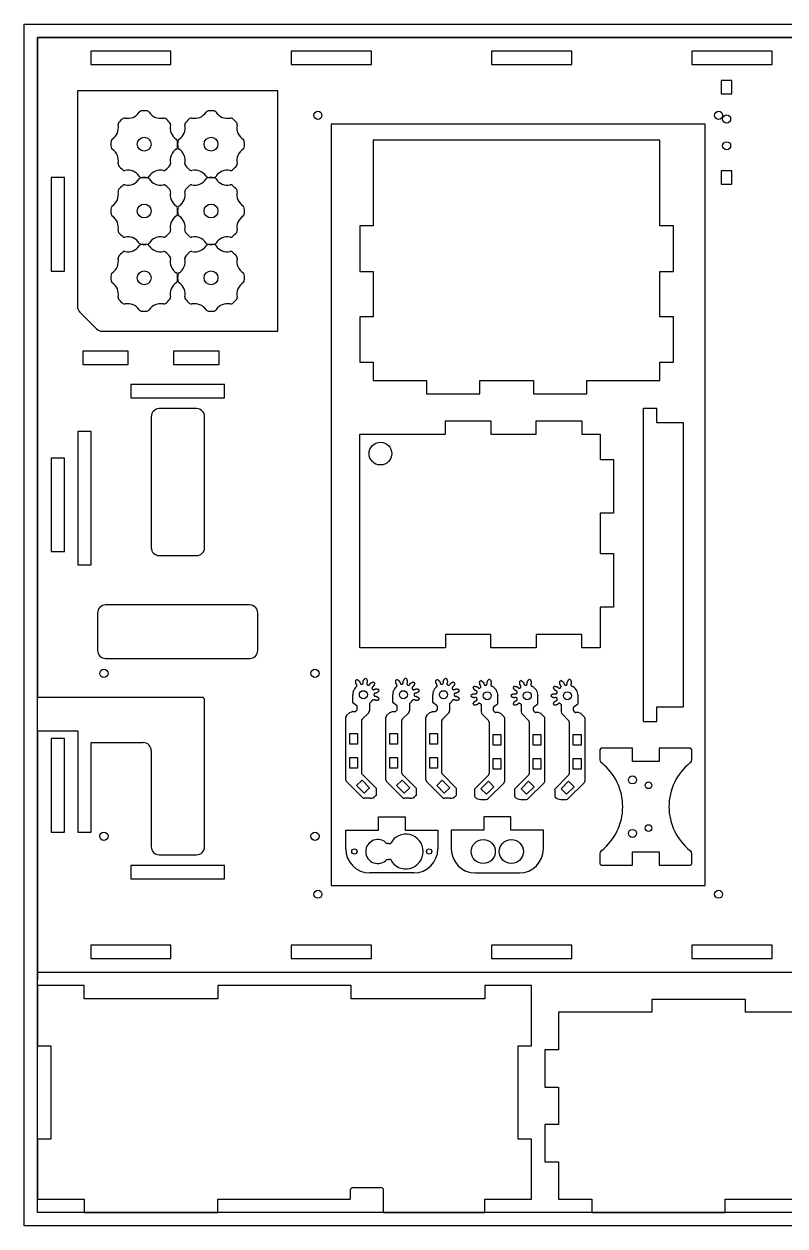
# Model space of a CAD drawing. Header units: millimetres. Extents: x 25309 to 26209, y 213925 to 214828.
# Drawn here: x 25308.6 to 25593.4, y 214377.8 to 214827.8 of the extents above; entities that cross this region are included whole.
import ezdxf

# ---------------------------------------------------------------- set-up
doc = ezdxf.new("R2010")
doc.units = ezdxf.units.MM

# ---------------------------------------------------------------- blocks, each defined once
blk = doc.blocks.new('*U4')
at = {"color": 242, "linetype": 'Continuous', "lineweight": 25}
blk.add_circle((0, 0), 2.6, dxfattribs=at)
for centre, radius, start, end in [((0, 0), 12.5, 129.8345, 140.1655), ((-7.37, 8.83), 1, 77.675, 129.8345), ((-6.09, 14.69), 5, 257.675, 327.325), ((-1.04, 11.45), 1, 95.1655, 147.325), ((0, 0), 12.5, 84.8345, 95.1655), ((1.04, 11.45), 1, 32.675, 84.8345), ((6.09, 14.69), 5, 212.675, 282.325), ((7.37, 8.83), 1, 50.1655, 102.325), ((0, 0), 12.5, 39.8345, 50.1655), ((-14.69, 6.09), 5, 302.675, 12.325), ((-8.83, 7.37), 1, 140.1655, 192.325), ((8.83, 7.37), 1, 347.675, 39.8345), ((14.69, 6.09), 5, 167.675, 237.325), ((0, 0), 12.5, 174.8345, 185.1655), ((-11.45, 1.04), 1, 122.675, 174.8345), ((11.45, 1.04), 1, 5.1655, 57.325), ((0, 0), 12.5, 354.8345, 5.1655), ((-11.45, -1.04), 1, 185.1655, 237.325), ((-14.69, -6.09), 5, 347.675, 57.325), ((14.69, -6.09), 5, 122.675, 192.325), ((11.45, -1.04), 1, 302.675, 354.8345), ((-8.83, -7.37), 1, 167.675, 219.8345), ((0, 0), 12.5, 219.8345, 230.1655), ((0, 0), 12.5, 309.8345, 320.1655), ((8.83, -7.37), 1, 320.1655, 12.325), ((-7.37, -8.83), 1, 230.1655, 282.325), ((-6.09, -14.69), 5, 32.675, 102.325), ((-1.04, -11.45), 1, 212.675, 264.8345), ((0, 0), 12.5, 264.8345, 275.1655), ((1.04, -11.45), 1, 275.1655, 327.325), ((6.09, -14.69), 5, 77.675, 147.325), ((7.37, -8.83), 1, 257.675, 309.8345)]:
    blk.add_arc(centre, radius, start, end, dxfattribs=at)
blk = doc.blocks.new('*U5')
at = {"color": 0, "linetype": 'ByBlock', "lineweight": -2}
for p in [(0, 50), (25, 50), (0, 25), (25, 25), (0, 0), (25, 0)]:
    blk.add_blockref('*U4', p, dxfattribs=at)
blk = doc.blocks.new('*U14')
at = {"color": 242, "linetype": 'Continuous', "lineweight": 25}
for p, q in [((-3.64, 13.5), (-3.64, 16.37)), ((-5.96, 8.52), (-4.87, 9.6)), ((-4.79, 9.66), (-3.96, 10.01)), ((-3.87, 10.03), (-2.77, 10.03)), ((-2.06, 12.19), (-3.54, 13.3)), ((-2.59, 10.1), (-2.03, 10.66)), ((-1.96, 10.84), (-1.96, 11.99)), ((2.33, 9.57), (-0.09, 7.15)), ((2.62, 13.11), (2.62, 10.28)), ((-6.25, -15.47), (-6.25, 7.81)), ((-0.38, 6.45), (-0.38, -12.72)), ((-4.77, -2.13), (-4.77, 1.87)), ((-4.77, 1.87), (-1.87, 1.87)), ((-1.87, 1.87), (-1.87, -2.13)), ((-1.87, -2.13), (-4.77, -2.13)), ((-4.77, -7.13), (-1.87, -7.13)), ((-4.77, -11.13), (-4.77, -7.13)), ((-1.87, -7.13), (-1.87, -11.13)), ((-1.87, -11.13), (-4.77, -11.13)), ((-0.09, -13.43), (5.1, -18.62)), ((0, -22.14), (-5.96, -16.18)), ((-2.19, -17.69), (-0.13, -15.64)), ((0.64, -20.52), (-2.19, -17.69)), ((-0.13, -15.64), (2.69, -18.47)), ((2.69, -18.47), (0.64, -20.52)), ((2.8, -22.43), (0.7, -22.43)), ((5.1, -21.37), (4.92, -21.55)), ((5.1, -18.62), (5.1, -21.37))]:
    blk.add_line(p, q, dxfattribs=at)
blk.add_circle((0.34, 16.37), 1.5, dxfattribs=at)
for centre, radius, start, end in [((0.34, 16.37), 3.98, 132.1631, 162.3824), ((0.34, 16.37), 6.09, 111.8765, 117.2144), ((0.34, 16.37), 6.09, 79.1493, 84.4871), ((0.34, 16.37), 6.09, 46.422, 51.7598), ((0.34, 16.37), 6.09, 13.6947, 19.0326), ((0.34, 16.37), 3.98, 164.8903, 180), ((0.34, 16.37), 3.98, 305, 326.0187), ((0.34, 16.37), 6.09, 340.9674, 346.3053), ((-4.69, 9.43), 0.25, 112.9198, 135), ((-3.87, 9.78), 0.25, 90, 112.9198), ((-3.39, 13.5), 0.25, 180, 233.1845), ((-2.77, 10.28), 0.25, 270, 315), ((-2.21, 11.99), 0.25, 0, 53.1845), ((-2.21, 10.84), 0.25, 315, 0), ((1.62, 10.28), 1, 315, 0), ((-5.25, 7.81), 1, 135, 180), ((0.62, 6.45), 1, 135, 180), ((0.62, -12.72), 1, 180, 225), ((-5.25, -15.47), 1, 180, 225), ((0.7, -21.43), 1, 225, 270), ((2.8, -19.43), 3, 270, 315)]:
    blk.add_arc(centre, radius, start, end, dxfattribs=at)
for points, knots in [([(-2.33, 19.32), (-2.31, 19.34), (-2.27, 19.38), (-2.21, 19.42), (-2.17, 19.46), (-2.14, 19.49), (-2.12, 19.53), (-2.09, 19.57), (-2.08, 19.61), (-2.06, 19.65), (-2.05, 19.69), (-2.05, 19.74), (-2.05, 19.78), (-2.05, 19.82), (-2.05, 19.86), (-2.06, 19.9), (-2.06, 19.93), (-2.07, 19.97), (-2.09, 20.01), (-2.1, 20.05), (-2.12, 20.09), (-2.14, 20.13), (-2.16, 20.16), (-2.18, 20.2), (-2.2, 20.24), (-2.25, 20.32), (-2.34, 20.38), (-2.38, 20.48), (-2.4, 20.52), (-2.41, 20.57), (-2.43, 20.62), (-2.44, 20.68), (-2.46, 20.75), (-2.47, 20.83), (-2.48, 20.91), (-2.49, 21), (-2.5, 21.1), (-2.5, 21.21), (-2.5, 21.32), (-2.49, 21.44), (-2.48, 21.6), (-2.46, 21.71), (-2.45, 21.78)], [0.483564, 0.483564, 0.483564, 0.483564, 0.5, 0.516436, 0.5226835, 0.5317461, 0.5406421, 0.549328, 0.5577831, 0.5660077, 0.5740193, 0.5818475, 0.5895287, 0.5971024, 0.6046083, 0.6120842, 0.6195652, 0.6270832, 0.6346666, 0.6423406, 0.6501277, 0.6580472, 0.6661163, 0.67435, 0.6827615, 0.6913624, 0.7274279, 0.7405287, 0.7481398, 0.7571348, 0.7675137, 0.7792764, 0.7924229, 0.8069533, 0.8228676, 0.8401657, 0.8588476, 0.8789134, 0.900363, 0.9231965, 0.9474138, 0.9888462, 0.9888462, 0.9888462, 0.9888462]), ([(-1.93, 22.02), (-1.87, 21.98), (-1.77, 21.92), (-1.64, 21.83), (-1.55, 21.75), (-1.46, 21.68), (-1.38, 21.61), (-1.31, 21.54), (-1.25, 21.47), (-1.19, 21.41), (-1.14, 21.35), (-1.1, 21.3), (-1.07, 21.24), (-1.04, 21.2), (-1.01, 21.16), (-0.99, 21.11), (-0.94, 21.02), (-0.95, 20.91), (-0.92, 20.82), (-0.91, 20.78), (-0.9, 20.74), (-0.88, 20.7), (-0.86, 20.66), (-0.85, 20.62), (-0.83, 20.59), (-0.81, 20.55), (-0.78, 20.52), (-0.76, 20.49), (-0.73, 20.46), (-0.71, 20.43), (-0.68, 20.4), (-0.64, 20.38), (-0.61, 20.35), (-0.57, 20.33), (-0.53, 20.32), (-0.49, 20.3), (-0.44, 20.3), (-0.4, 20.29), (-0.35, 20.29), (-0.3, 20.3), (-0.23, 20.31), (-0.16, 20.32), (-0.1, 20.33), (-0.06, 20.34), (-0.02, 20.36), (0.02, 20.38), (0.06, 20.4), (0.09, 20.43), (0.12, 20.46), (0.15, 20.49), (0.17, 20.52), (0.2, 20.56), (0.21, 20.59), (0.23, 20.63), (0.24, 20.67), (0.26, 20.71), (0.27, 20.74), (0.28, 20.78), (0.28, 20.82), (0.29, 20.87), (0.29, 20.91), (0.29, 20.95), (0.29, 21), (0.29, 21.09), (0.26, 21.19), (0.27, 21.29), (0.28, 21.34), (0.3, 21.39), (0.31, 21.44), (0.33, 21.5), (0.35, 21.57), (0.38, 21.64), (0.42, 21.71), (0.46, 21.8), (0.51, 21.88), (0.57, 21.97), (0.63, 22.07), (0.7, 22.17), (0.8, 22.29), (0.87, 22.38), (0.92, 22.43)], [0.0111538, 0.0111538, 0.0111538, 0.0111538, 0.0525862, 0.0768035, 0.099637, 0.1210866, 0.1411524, 0.1598343, 0.1771324, 0.1930467, 0.2075771, 0.2207236, 0.2324863, 0.2428652, 0.2518602, 0.2594713, 0.2725721, 0.3086376, 0.3172385, 0.32565, 0.3338837, 0.3419528, 0.3498723, 0.3576594, 0.3653334, 0.3729168, 0.3804348, 0.3879158, 0.3953917, 0.4028976, 0.4104713, 0.4181525, 0.4259807, 0.4339923, 0.4422169, 0.450672, 0.4593579, 0.4682539, 0.4773165, 0.483564, 0.5, 0.516436, 0.5226835, 0.5317461, 0.5406421, 0.549328, 0.5577831, 0.5660077, 0.5740193, 0.5818475, 0.5895287, 0.5971024, 0.6046083, 0.6120842, 0.6195652, 0.6270832, 0.6346666, 0.6423406, 0.6501277, 0.6580472, 0.6661163, 0.67435, 0.6827615, 0.6913624, 0.7274279, 0.7405287, 0.7481398, 0.7571348, 0.7675137, 0.7792764, 0.7924229, 0.8069533, 0.8228676, 0.8401657, 0.8588476, 0.8789134, 0.900363, 0.9231965, 0.9474138, 0.9888462, 0.9888462, 0.9888462, 0.9888462]), ([(1.48, 22.35), (1.52, 22.28), (1.56, 22.18), (1.62, 22.03), (1.66, 21.92), (1.7, 21.81), (1.73, 21.71), (1.75, 21.61), (1.76, 21.52), (1.78, 21.44), (1.79, 21.36), (1.79, 21.29), (1.79, 21.23), (1.79, 21.17), (1.79, 21.13), (1.78, 21.07), (1.77, 20.97), (1.71, 20.89), (1.69, 20.8), (1.67, 20.75), (1.66, 20.71), (1.65, 20.67), (1.65, 20.63), (1.64, 20.59), (1.64, 20.55), (1.64, 20.51), (1.64, 20.47), (1.64, 20.43), (1.65, 20.39), (1.65, 20.35), (1.66, 20.31), (1.68, 20.27), (1.7, 20.23), (1.72, 20.2), (1.74, 20.16), (1.77, 20.13), (1.8, 20.09), (1.84, 20.07), (1.88, 20.04), (1.93, 20.02), (1.99, 19.99), (2.05, 19.96), (2.1, 19.94), (2.15, 19.93), (2.19, 19.92), (2.24, 19.91), (2.28, 19.91), (2.33, 19.92), (2.37, 19.93), (2.41, 19.94), (2.45, 19.95), (2.48, 19.97), (2.52, 19.99), (2.55, 20.01), (2.58, 20.04), (2.61, 20.06), (2.64, 20.09), (2.67, 20.12), (2.7, 20.15), (2.73, 20.18), (2.75, 20.21), (2.78, 20.25), (2.8, 20.29), (2.85, 20.37), (2.88, 20.47), (2.94, 20.54), (2.98, 20.58), (3.02, 20.62), (3.06, 20.65), (3.11, 20.69), (3.16, 20.73), (3.22, 20.78), (3.3, 20.82), (3.37, 20.87), (3.46, 20.91), (3.56, 20.96), (3.66, 21.01), (3.77, 21.05), (3.92, 21.1), (4.03, 21.13), (4.1, 21.15)], [0.0111538, 0.0111538, 0.0111538, 0.0111538, 0.0525862, 0.0768035, 0.099637, 0.1210866, 0.1411524, 0.1598343, 0.1771324, 0.1930467, 0.2075771, 0.2207236, 0.2324863, 0.2428652, 0.2518602, 0.2594713, 0.2725721, 0.3086376, 0.3172385, 0.32565, 0.3338837, 0.3419528, 0.3498723, 0.3576594, 0.3653334, 0.3729168, 0.3804348, 0.3879158, 0.3953917, 0.4028976, 0.4104713, 0.4181525, 0.4259807, 0.4339923, 0.4422169, 0.450672, 0.4593579, 0.4682539, 0.4773165, 0.483564, 0.5, 0.516436, 0.5226835, 0.5317461, 0.5406421, 0.549328, 0.5577831, 0.5660077, 0.5740193, 0.5818475, 0.5895287, 0.5971024, 0.6046083, 0.6120842, 0.6195652, 0.6270832, 0.6346666, 0.6423406, 0.6501277, 0.6580472, 0.6661163, 0.67435, 0.6827615, 0.6913624, 0.7274279, 0.7405287, 0.7481398, 0.7571348, 0.7675137, 0.7792764, 0.7924229, 0.8069533, 0.8228676, 0.8401657, 0.8588476, 0.8789134, 0.900363, 0.9231965, 0.9474138, 0.9888462, 0.9888462, 0.9888462, 0.9888462]), ([(4.53, 20.78), (4.53, 20.71), (4.51, 20.59), (4.48, 20.44), (4.45, 20.32), (4.42, 20.21), (4.39, 20.11), (4.36, 20.02), (4.32, 19.93), (4.29, 19.86), (4.25, 19.79), (4.22, 19.73), (4.19, 19.67), (4.16, 19.63), (4.13, 19.59), (4.1, 19.55), (4.03, 19.47), (3.94, 19.43), (3.86, 19.37), (3.83, 19.34), (3.8, 19.31), (3.77, 19.28), (3.74, 19.25), (3.71, 19.21), (3.69, 19.18), (3.67, 19.15), (3.65, 19.11), (3.63, 19.08), (3.61, 19.04), (3.6, 19.01), (3.58, 18.97), (3.57, 18.93), (3.57, 18.89), (3.57, 18.84), (3.57, 18.8), (3.57, 18.76), (3.58, 18.71), (3.6, 18.67), (3.62, 18.63), (3.65, 18.58), (3.69, 18.52), (3.72, 18.46), (3.75, 18.42), (3.78, 18.38), (3.81, 18.35), (3.85, 18.32), (3.89, 18.3), (3.93, 18.28), (3.97, 18.27), (4.01, 18.25), (4.05, 18.25), (4.09, 18.24), (4.13, 18.24), (4.17, 18.24), (4.21, 18.24), (4.25, 18.25), (4.29, 18.25), (4.33, 18.26), (4.37, 18.27), (4.41, 18.28), (4.45, 18.3), (4.49, 18.32), (4.53, 18.33), (4.61, 18.38), (4.69, 18.45), (4.79, 18.47), (4.84, 18.49), (4.88, 18.49), (4.94, 18.5), (5, 18.51), (5.07, 18.51), (5.15, 18.52), (5.23, 18.52), (5.32, 18.51), (5.42, 18.5), (5.53, 18.49), (5.64, 18.47), (5.76, 18.45), (5.91, 18.41), (6.02, 18.38), (6.09, 18.36)], [0.0111538, 0.0111538, 0.0111538, 0.0111538, 0.0525862, 0.0768035, 0.099637, 0.1210866, 0.1411524, 0.1598343, 0.1771324, 0.1930467, 0.2075771, 0.2207236, 0.2324863, 0.2428652, 0.2518602, 0.2594713, 0.2725721, 0.3086376, 0.3172385, 0.32565, 0.3338837, 0.3419528, 0.3498723, 0.3576594, 0.3653334, 0.3729168, 0.3804348, 0.3879158, 0.3953917, 0.4028976, 0.4104713, 0.4181525, 0.4259807, 0.4339923, 0.4422169, 0.450672, 0.4593579, 0.4682539, 0.4773165, 0.483564, 0.5, 0.516436, 0.5226835, 0.5317461, 0.5406421, 0.549328, 0.5577831, 0.5660077, 0.5740193, 0.5818475, 0.5895287, 0.5971024, 0.6046083, 0.6120842, 0.6195652, 0.6270832, 0.6346666, 0.6423406, 0.6501277, 0.6580472, 0.6661163, 0.67435, 0.6827615, 0.6913624, 0.7274279, 0.7405287, 0.7481398, 0.7571348, 0.7675137, 0.7792764, 0.7924229, 0.8069533, 0.8228676, 0.8401657, 0.8588476, 0.8789134, 0.900363, 0.9231965, 0.9474138, 0.9888462, 0.9888462, 0.9888462, 0.9888462]), ([(6.09, 14.39), (6.02, 14.36), (5.91, 14.33), (5.76, 14.29), (5.64, 14.27), (5.53, 14.25), (5.42, 14.24), (5.32, 14.23), (5.23, 14.23), (5.15, 14.23), (5.07, 14.23), (5, 14.23), (4.94, 14.24), (4.88, 14.25), (4.84, 14.26), (4.79, 14.27), (4.69, 14.29), (4.61, 14.37), (4.53, 14.41), (4.49, 14.43), (4.45, 14.44), (4.41, 14.46), (4.37, 14.47), (4.33, 14.48), (4.29, 14.49), (4.25, 14.5), (4.21, 14.5), (4.17, 14.5), (4.13, 14.5), (4.09, 14.5), (4.05, 14.5), (4.01, 14.49), (3.97, 14.48), (3.93, 14.46), (3.89, 14.44), (3.85, 14.42), (3.81, 14.39), (3.78, 14.36), (3.75, 14.32), (3.72, 14.28), (3.7, 14.24), (3.69, 14.22)], [0.0111538, 0.0111538, 0.0111538, 0.0111538, 0.0525862, 0.0768035, 0.099637, 0.1210866, 0.1411524, 0.1598343, 0.1771324, 0.1930467, 0.2075771, 0.2207236, 0.2324863, 0.2428652, 0.2518602, 0.2594713, 0.2725721, 0.3086376, 0.3172385, 0.32565, 0.3338837, 0.3419528, 0.3498723, 0.3576594, 0.3653334, 0.3729168, 0.3804348, 0.3879158, 0.3953917, 0.4028976, 0.4104713, 0.4181525, 0.4259807, 0.4339923, 0.4422169, 0.450672, 0.4593579, 0.4682539, 0.4773165, 0.483564, 0.5, 0.5, 0.5, 0.5]), ([(6.25, 17.81), (6.21, 17.76), (6.13, 17.67), (6.02, 17.55), (5.93, 17.47), (5.85, 17.39), (5.77, 17.33), (5.69, 17.27), (5.61, 17.21), (5.54, 17.17), (5.48, 17.13), (5.42, 17.09), (5.36, 17.07), (5.31, 17.04), (5.27, 17.03), (5.22, 17.01), (5.12, 16.98), (5.02, 17), (4.92, 16.98), (4.88, 16.98), (4.84, 16.97), (4.79, 16.96), (4.75, 16.95), (4.71, 16.94), (4.68, 16.92), (4.64, 16.91), (4.6, 16.89), (4.57, 16.87), (4.54, 16.85), (4.5, 16.83), (4.47, 16.8), (4.44, 16.77), (4.42, 16.74), (4.39, 16.71), (4.37, 16.67), (4.35, 16.63), (4.33, 16.58), (4.32, 16.54), (4.32, 16.5), (4.32, 16.44), (4.32, 16.37), (4.32, 16.3), (4.32, 16.25), (4.32, 16.2), (4.33, 16.16), (4.35, 16.11), (4.37, 16.07), (4.39, 16.04), (4.42, 16), (4.44, 15.97), (4.47, 15.94), (4.5, 15.92), (4.54, 15.89), (4.57, 15.87), (4.6, 15.85), (4.64, 15.83), (4.68, 15.82), (4.71, 15.8), (4.75, 15.79), (4.79, 15.78), (4.84, 15.77), (4.88, 15.76), (4.92, 15.76), (5.02, 15.75), (5.12, 15.77), (5.22, 15.73), (5.27, 15.72), (5.31, 15.7), (5.36, 15.68), (5.42, 15.65), (5.48, 15.62), (5.54, 15.58), (5.61, 15.53), (5.69, 15.48), (5.77, 15.42), (5.85, 15.35), (5.93, 15.27), (6.02, 15.19), (6.13, 15.08), (6.21, 14.99), (6.25, 14.93)], [0.0111538, 0.0111538, 0.0111538, 0.0111538, 0.0525862, 0.0768035, 0.099637, 0.1210866, 0.1411524, 0.1598343, 0.1771324, 0.1930467, 0.2075771, 0.2207236, 0.2324863, 0.2428652, 0.2518602, 0.2594713, 0.2725721, 0.3086376, 0.3172385, 0.32565, 0.3338837, 0.3419528, 0.3498723, 0.3576594, 0.3653334, 0.3729168, 0.3804348, 0.3879158, 0.3953917, 0.4028976, 0.4104713, 0.4181525, 0.4259807, 0.4339923, 0.4422169, 0.450672, 0.4593579, 0.4682539, 0.4773165, 0.483564, 0.5, 0.516436, 0.5226835, 0.5317461, 0.5406421, 0.549328, 0.5577831, 0.5660077, 0.5740193, 0.5818475, 0.5895287, 0.5971024, 0.6046083, 0.6120842, 0.6195652, 0.6270832, 0.6346666, 0.6423406, 0.6501277, 0.6580472, 0.6661163, 0.67435, 0.6827615, 0.6913624, 0.7274279, 0.7405287, 0.7481398, 0.7571348, 0.7675137, 0.7792764, 0.7924229, 0.8069533, 0.8228676, 0.8401657, 0.8588476, 0.8789134, 0.900363, 0.9231965, 0.9474138, 0.9888462, 0.9888462, 0.9888462, 0.9888462])]:
    blk.add_open_spline(points, degree=3, knots=knots, dxfattribs=at)
for points in [[(-3.5, 17.41), (-3.5, 17.44), (-3.48, 17.49), (-3.46, 17.55), (-3.46, 17.58)], [(3.69, 14.22), (3.67, 14.2), (3.65, 14.17), (3.64, 14.15)]]:
    blk.add_open_spline(points, degree=3, dxfattribs=at)
blk = doc.blocks.new('*U15')
at = {"color": 0, "linetype": 'ByBlock', "lineweight": -2}
for p in [(0, 0), (15, 0), (30, 0)]:
    blk.add_blockref('*U14', p, dxfattribs=at)
blk = doc.blocks.new('*U16')
at = {"color": 242, "linetype": 'Continuous', "lineweight": 25}
for p, q in [((3.73, 13.5), (3.73, 16.37)), ((-2.53, 13.11), (-2.53, 10.28)), ((-2.24, 9.57), (0.17, 7.15)), ((2.05, 10.84), (2.05, 11.99)), ((2.68, 10.1), (2.12, 10.66)), ((2.15, 12.19), (3.63, 13.3)), ((3.95, 10.03), (2.86, 10.03)), ((4.88, 9.66), (4.05, 10.01)), ((6.04, 8.52), (4.96, 9.6)), ((0.47, 6.45), (0.47, -12.72)), ((6.34, -15.47), (6.34, 7.81)), ((1.95, -2.13), (1.95, 1.87)), ((1.95, 1.87), (4.85, 1.87)), ((4.85, 1.87), (4.85, -2.13)), ((4.85, -2.13), (1.95, -2.13)), ((1.95, -11.13), (1.95, -7.13)), ((1.95, -7.13), (4.85, -7.13)), ((4.85, -7.13), (4.85, -11.13)), ((0.17, -13.43), (-5.01, -18.62)), ((4.85, -11.13), (1.95, -11.13)), ((-2.61, -18.47), (0.22, -15.64)), ((2.27, -17.69), (-0.56, -20.52)), ((0.09, -22.14), (6.04, -16.18)), ((0.22, -15.64), (2.27, -17.69)), ((-5.01, -18.62), (-5.01, -21.37)), ((-5.01, -21.37), (-4.83, -21.55)), ((-2.71, -22.43), (-0.62, -22.43)), ((-0.56, -20.52), (-2.61, -18.47))]:
    blk.add_line(p, q, dxfattribs=at)
blk.add_circle((-0.25, 16.37), 1.5, dxfattribs=at)
for centre, radius, start, end in [((-0.25, 16.37), 6.09, 144.6038, 149.9416), ((-0.25, 16.37), 6.09, 111.8765, 117.2144), ((-0.25, 16.37), 6.09, 79.1493, 84.4871), ((-0.25, 16.37), 3.98, 33.9813, 64.2006), ((-0.25, 16.37), 3.98, 1.254, 31.4733), ((-0.25, 16.37), 6.09, 177.3311, 182.6689), ((-0.25, 16.37), 6.09, 210.0584, 215.3962), ((-0.25, 16.37), 3.98, 230.3449, 235), ((-1.53, 10.28), 1, 180, 225), ((2.3, 11.99), 0.25, 126.8155, 180), ((2.3, 10.84), 0.25, 180, 225), ((2.86, 10.28), 0.25, 225, 270), ((3.48, 13.5), 0.25, 306.8155, 0), ((3.95, 9.78), 0.25, 67.0802, 90), ((4.78, 9.43), 0.25, 45, 67.0802), ((-0.53, 6.45), 1, 0, 45), ((5.34, 7.81), 1, 0, 45), ((-0.53, -12.72), 1, 315, 0), ((5.34, -15.47), 1, 315, 0), ((-2.71, -19.43), 3, 225, 270), ((-0.62, -21.43), 1, 270, 315)]:
    blk.add_arc(centre, radius, start, end, dxfattribs=at)
for points, knots in [([(-6.33, 16.65), (-6.27, 16.7), (-6.17, 16.76), (-6.04, 16.84), (-5.93, 16.89), (-5.83, 16.94), (-5.73, 16.99), (-5.64, 17.02), (-5.55, 17.05), (-5.47, 17.07), (-5.4, 17.09), (-5.33, 17.11), (-5.27, 17.12), (-5.21, 17.13), (-5.16, 17.13), (-5.11, 17.13), (-5.01, 17.14), (-4.92, 17.09), (-4.82, 17.08), (-4.78, 17.07), (-4.74, 17.06), (-4.69, 17.06), (-4.65, 17.06), (-4.61, 17.06), (-4.57, 17.06), (-4.53, 17.07), (-4.49, 17.07), (-4.45, 17.08), (-4.41, 17.09), (-4.38, 17.11), (-4.34, 17.12), (-4.3, 17.14), (-4.27, 17.17), (-4.23, 17.19), (-4.2, 17.22), (-4.17, 17.25), (-4.14, 17.29), (-4.12, 17.33), (-4.1, 17.37), (-4.09, 17.43), (-4.07, 17.49), (-4.05, 17.56), (-4.03, 17.61), (-4.03, 17.65), (-4.02, 17.7), (-4.03, 17.75), (-4.03, 17.79), (-4.05, 17.83), (-4.06, 17.87), (-4.08, 17.91), (-4.1, 17.95), (-4.12, 17.98), (-4.14, 18.01), (-4.17, 18.04), (-4.2, 18.07), (-4.23, 18.1), (-4.26, 18.12), (-4.29, 18.15), (-4.33, 18.17), (-4.36, 18.19), (-4.4, 18.21), (-4.44, 18.23), (-4.48, 18.25), (-4.56, 18.29), (-4.67, 18.3), (-4.75, 18.36), (-4.8, 18.39), (-4.83, 18.42), (-4.88, 18.45), (-4.92, 18.5), (-4.97, 18.54), (-5.02, 18.6), (-5.08, 18.67), (-5.13, 18.74), (-5.19, 18.82), (-5.25, 18.91), (-5.31, 19), (-5.37, 19.11), (-5.44, 19.25), (-5.49, 19.35), (-5.52, 19.42)], [0.0111538, 0.0111538, 0.0111538, 0.0111538, 0.0525862, 0.0768035, 0.099637, 0.1210866, 0.1411524, 0.1598343, 0.1771324, 0.1930467, 0.2075771, 0.2207236, 0.2324863, 0.2428652, 0.2518602, 0.2594713, 0.2725721, 0.3086376, 0.3172385, 0.32565, 0.3338837, 0.3419528, 0.3498723, 0.3576594, 0.3653334, 0.3729168, 0.3804348, 0.3879158, 0.3953917, 0.4028976, 0.4104713, 0.4181525, 0.4259807, 0.4339923, 0.4422169, 0.450672, 0.4593579, 0.4682539, 0.4773165, 0.483564, 0.5, 0.516436, 0.5226835, 0.5317461, 0.5406421, 0.549328, 0.5577831, 0.5660077, 0.5740193, 0.5818475, 0.5895287, 0.5971024, 0.6046083, 0.6120842, 0.6195652, 0.6270832, 0.6346666, 0.6423406, 0.6501277, 0.6580472, 0.6661163, 0.67435, 0.6827615, 0.6913624, 0.7274279, 0.7405287, 0.7481398, 0.7571348, 0.7675137, 0.7792764, 0.7924229, 0.8069533, 0.8228676, 0.8401657, 0.8588476, 0.8789134, 0.900363, 0.9231965, 0.9474138, 0.9888462, 0.9888462, 0.9888462, 0.9888462]), ([(-5.21, 19.9), (-5.14, 19.9), (-5.02, 19.9), (-4.87, 19.89), (-4.75, 19.88), (-4.63, 19.87), (-4.53, 19.85), (-4.43, 19.83), (-4.34, 19.81), (-4.26, 19.79), (-4.19, 19.76), (-4.12, 19.74), (-4.07, 19.71), (-4.02, 19.69), (-3.97, 19.67), (-3.93, 19.64), (-3.84, 19.59), (-3.79, 19.5), (-3.72, 19.44), (-3.68, 19.41), (-3.65, 19.38), (-3.62, 19.35), (-3.58, 19.33), (-3.55, 19.31), (-3.51, 19.29), (-3.47, 19.27), (-3.44, 19.25), (-3.4, 19.24), (-3.36, 19.23), (-3.32, 19.22), (-3.28, 19.21), (-3.24, 19.21), (-3.2, 19.21), (-3.16, 19.21), (-3.12, 19.22), (-3.07, 19.23), (-3.03, 19.25), (-2.99, 19.27), (-2.95, 19.3), (-2.91, 19.33), (-2.86, 19.38), (-2.8, 19.42), (-2.76, 19.46), (-2.73, 19.49), (-2.71, 19.53), (-2.68, 19.57), (-2.67, 19.61), (-2.65, 19.65), (-2.64, 19.69), (-2.64, 19.74), (-2.63, 19.78), (-2.63, 19.82), (-2.64, 19.86), (-2.64, 19.9), (-2.65, 19.93), (-2.66, 19.97), (-2.67, 20.01), (-2.69, 20.05), (-2.71, 20.09), (-2.72, 20.13), (-2.74, 20.16), (-2.77, 20.2), (-2.79, 20.24), (-2.84, 20.32), (-2.93, 20.38), (-2.96, 20.48), (-2.98, 20.52), (-3, 20.57), (-3.02, 20.62), (-3.03, 20.68), (-3.05, 20.75), (-3.06, 20.83), (-3.07, 20.91), (-3.08, 21), (-3.09, 21.1), (-3.09, 21.21), (-3.09, 21.32), (-3.08, 21.44), (-3.06, 21.6), (-3.05, 21.71), (-3.03, 21.78)], [0.0111538, 0.0111538, 0.0111538, 0.0111538, 0.0525862, 0.0768035, 0.099637, 0.1210866, 0.1411524, 0.1598343, 0.1771324, 0.1930467, 0.2075771, 0.2207236, 0.2324863, 0.2428652, 0.2518602, 0.2594713, 0.2725721, 0.3086376, 0.3172385, 0.32565, 0.3338837, 0.3419528, 0.3498723, 0.3576594, 0.3653334, 0.3729168, 0.3804348, 0.3879158, 0.3953917, 0.4028976, 0.4104713, 0.4181525, 0.4259807, 0.4339923, 0.4422169, 0.450672, 0.4593579, 0.4682539, 0.4773165, 0.483564, 0.5, 0.516436, 0.5226835, 0.5317461, 0.5406421, 0.549328, 0.5577831, 0.5660077, 0.5740193, 0.5818475, 0.5895287, 0.5971024, 0.6046083, 0.6120842, 0.6195652, 0.6270832, 0.6346666, 0.6423406, 0.6501277, 0.6580472, 0.6661163, 0.67435, 0.6827615, 0.6913624, 0.7274279, 0.7405287, 0.7481398, 0.7571348, 0.7675137, 0.7792764, 0.7924229, 0.8069533, 0.8228676, 0.8401657, 0.8588476, 0.8789134, 0.900363, 0.9231965, 0.9474138, 0.9888462, 0.9888462, 0.9888462, 0.9888462]), ([(-2.52, 22.02), (-2.46, 21.98), (-2.36, 21.92), (-2.23, 21.83), (-2.14, 21.75), (-2.05, 21.68), (-1.97, 21.61), (-1.9, 21.54), (-1.84, 21.47), (-1.78, 21.41), (-1.73, 21.35), (-1.69, 21.3), (-1.65, 21.24), (-1.62, 21.2), (-1.6, 21.16), (-1.58, 21.11), (-1.53, 21.02), (-1.54, 20.91), (-1.51, 20.82), (-1.5, 20.78), (-1.48, 20.74), (-1.47, 20.7), (-1.45, 20.66), (-1.43, 20.62), (-1.42, 20.59), (-1.39, 20.55), (-1.37, 20.52), (-1.35, 20.49), (-1.32, 20.46), (-1.29, 20.43), (-1.26, 20.4), (-1.23, 20.38), (-1.2, 20.35), (-1.16, 20.33), (-1.12, 20.32), (-1.08, 20.3), (-1.03, 20.3), (-0.98, 20.29), (-0.94, 20.29), (-0.89, 20.3), (-0.82, 20.31), (-0.75, 20.32), (-0.69, 20.33), (-0.65, 20.34), (-0.61, 20.36), (-0.57, 20.38), (-0.53, 20.4), (-0.5, 20.43), (-0.47, 20.46), (-0.44, 20.49), (-0.41, 20.52), (-0.39, 20.56), (-0.37, 20.59), (-0.36, 20.63), (-0.34, 20.67), (-0.33, 20.71), (-0.32, 20.74), (-0.31, 20.78), (-0.31, 20.82), (-0.3, 20.87), (-0.3, 20.91), (-0.3, 20.95), (-0.3, 21), (-0.3, 21.09), (-0.33, 21.19), (-0.31, 21.29), (-0.3, 21.34), (-0.29, 21.39), (-0.28, 21.44), (-0.26, 21.5), (-0.23, 21.57), (-0.2, 21.64), (-0.17, 21.71), (-0.13, 21.8), (-0.08, 21.88), (-0.02, 21.97), (0.04, 22.07), (0.11, 22.17), (0.21, 22.29), (0.28, 22.38), (0.33, 22.43)], [0.0111538, 0.0111538, 0.0111538, 0.0111538, 0.0525862, 0.0768035, 0.099637, 0.1210866, 0.1411524, 0.1598343, 0.1771324, 0.1930467, 0.2075771, 0.2207236, 0.2324863, 0.2428652, 0.2518602, 0.2594713, 0.2725721, 0.3086376, 0.3172385, 0.32565, 0.3338837, 0.3419528, 0.3498723, 0.3576594, 0.3653334, 0.3729168, 0.3804348, 0.3879158, 0.3953917, 0.4028976, 0.4104713, 0.4181525, 0.4259807, 0.4339923, 0.4422169, 0.450672, 0.4593579, 0.4682539, 0.4773165, 0.483564, 0.5, 0.516436, 0.5226835, 0.5317461, 0.5406421, 0.549328, 0.5577831, 0.5660077, 0.5740193, 0.5818475, 0.5895287, 0.5971024, 0.6046083, 0.6120842, 0.6195652, 0.6270832, 0.6346666, 0.6423406, 0.6501277, 0.6580472, 0.6661163, 0.67435, 0.6827615, 0.6913624, 0.7274279, 0.7405287, 0.7481398, 0.7571348, 0.7675137, 0.7792764, 0.7924229, 0.8069533, 0.8228676, 0.8401657, 0.8588476, 0.8789134, 0.900363, 0.9231965, 0.9474138, 0.9888462, 0.9888462, 0.9888462, 0.9888462]), ([(0.89, 22.35), (0.93, 22.28), (0.98, 22.18), (1.03, 22.03), (1.07, 21.92), (1.11, 21.81), (1.14, 21.71), (1.16, 21.61), (1.18, 21.52), (1.19, 21.44), (1.2, 21.36), (1.2, 21.29), (1.2, 21.23), (1.2, 21.17), (1.2, 21.13), (1.2, 21.07), (1.18, 20.97), (1.12, 20.89), (1.1, 20.8), (1.08, 20.75), (1.07, 20.71), (1.06, 20.67), (1.06, 20.63), (1.05, 20.59), (1.05, 20.55), (1.05, 20.51), (1.05, 20.47), (1.05, 20.43), (1.06, 20.39), (1.07, 20.35), (1.08, 20.31), (1.09, 20.27), (1.11, 20.23), (1.13, 20.2), (1.15, 20.16), (1.18, 20.13), (1.21, 20.09), (1.25, 20.07), (1.29, 20.04), (1.34, 20.02), (1.4, 19.99), (1.45, 19.97), (1.48, 19.95)], [0.0111538, 0.0111538, 0.0111538, 0.0111538, 0.0525862, 0.0768035, 0.099637, 0.1210866, 0.1411524, 0.1598343, 0.1771324, 0.1930467, 0.2075771, 0.2207236, 0.2324863, 0.2428652, 0.2518602, 0.2594713, 0.2725721, 0.3086376, 0.3172385, 0.32565, 0.3338837, 0.3419528, 0.3498723, 0.3576594, 0.3653334, 0.3729168, 0.3804348, 0.3879158, 0.3953917, 0.4028976, 0.4104713, 0.4181525, 0.4259807, 0.4339923, 0.4422169, 0.450672, 0.4593579, 0.4682539, 0.4773165, 0.483564, 0.5, 0.516436, 0.516436, 0.516436, 0.516436]), ([(-5.52, 13.32), (-5.49, 13.39), (-5.44, 13.5), (-5.37, 13.63), (-5.31, 13.74), (-5.25, 13.84), (-5.19, 13.93), (-5.13, 14.01), (-5.08, 14.08), (-5.02, 14.14), (-4.97, 14.2), (-4.92, 14.25), (-4.88, 14.29), (-4.83, 14.32), (-4.8, 14.35), (-4.75, 14.39), (-4.67, 14.44), (-4.56, 14.45), (-4.48, 14.49), (-4.44, 14.51), (-4.4, 14.53), (-4.36, 14.55), (-4.33, 14.57), (-4.29, 14.59), (-4.26, 14.62), (-4.23, 14.64), (-4.2, 14.67), (-4.17, 14.7), (-4.14, 14.73), (-4.12, 14.76), (-4.1, 14.79), (-4.08, 14.83), (-4.06, 14.87), (-4.05, 14.91), (-4.03, 14.95), (-4.03, 14.99), (-4.02, 15.04), (-4.03, 15.09), (-4.03, 15.13), (-4.05, 15.18), (-4.07, 15.25), (-4.09, 15.32), (-4.1, 15.37), (-4.12, 15.41), (-4.14, 15.45), (-4.17, 15.49), (-4.2, 15.52), (-4.23, 15.55), (-4.27, 15.58), (-4.3, 15.6), (-4.34, 15.62), (-4.38, 15.63), (-4.41, 15.65), (-4.45, 15.66), (-4.49, 15.67), (-4.53, 15.67), (-4.57, 15.68), (-4.61, 15.68), (-4.65, 15.68), (-4.69, 15.68), (-4.74, 15.68), (-4.78, 15.67), (-4.82, 15.67), (-4.92, 15.65), (-5.01, 15.6), (-5.11, 15.61), (-5.16, 15.61), (-5.21, 15.62), (-5.27, 15.62), (-5.33, 15.63), (-5.4, 15.65), (-5.47, 15.67), (-5.55, 15.69), (-5.64, 15.72), (-5.73, 15.76), (-5.83, 15.8), (-5.93, 15.85), (-6.04, 15.9), (-6.17, 15.98), (-6.27, 16.05), (-6.33, 16.09)], [0.0111538, 0.0111538, 0.0111538, 0.0111538, 0.0525862, 0.0768035, 0.099637, 0.1210866, 0.1411524, 0.1598343, 0.1771324, 0.1930467, 0.2075771, 0.2207236, 0.2324863, 0.2428652, 0.2518602, 0.2594713, 0.2725721, 0.3086376, 0.3172385, 0.32565, 0.3338837, 0.3419528, 0.3498723, 0.3576594, 0.3653334, 0.3729168, 0.3804348, 0.3879158, 0.3953917, 0.4028976, 0.4104713, 0.4181525, 0.4259807, 0.4339923, 0.4422169, 0.450672, 0.4593579, 0.4682539, 0.4773165, 0.483564, 0.5, 0.516436, 0.5226835, 0.5317461, 0.5406421, 0.549328, 0.5577831, 0.5660077, 0.5740193, 0.5818475, 0.5895287, 0.5971024, 0.6046083, 0.6120842, 0.6195652, 0.6270832, 0.6346666, 0.6423406, 0.6501277, 0.6580472, 0.6661163, 0.67435, 0.6827615, 0.6913624, 0.7274279, 0.7405287, 0.7481398, 0.7571348, 0.7675137, 0.7792764, 0.7924229, 0.8069533, 0.8228676, 0.8401657, 0.8588476, 0.8789134, 0.900363, 0.9231965, 0.9474138, 0.9888462, 0.9888462, 0.9888462, 0.9888462]), ([(-2.79, 13.31), (-2.81, 13.33), (-2.86, 13.36), (-2.91, 13.41), (-2.95, 13.45), (-2.99, 13.47), (-3.03, 13.49), (-3.07, 13.51), (-3.12, 13.52), (-3.16, 13.53), (-3.2, 13.53), (-3.24, 13.53), (-3.28, 13.53), (-3.32, 13.52), (-3.36, 13.51), (-3.4, 13.5), (-3.44, 13.49), (-3.47, 13.47), (-3.51, 13.45), (-3.55, 13.43), (-3.58, 13.41), (-3.62, 13.39), (-3.65, 13.36), (-3.68, 13.34), (-3.72, 13.31), (-3.79, 13.24), (-3.84, 13.15), (-3.93, 13.1), (-3.97, 13.07), (-4.02, 13.05), (-4.07, 13.03), (-4.12, 13.01), (-4.19, 12.98), (-4.26, 12.96), (-4.34, 12.93), (-4.43, 12.91), (-4.53, 12.89), (-4.63, 12.87), (-4.75, 12.86), (-4.87, 12.85), (-5.02, 12.84), (-5.14, 12.84), (-5.21, 12.85)], [0.483564, 0.483564, 0.483564, 0.483564, 0.5, 0.516436, 0.5226835, 0.5317461, 0.5406421, 0.549328, 0.5577831, 0.5660077, 0.5740193, 0.5818475, 0.5895287, 0.5971024, 0.6046083, 0.6120842, 0.6195652, 0.6270832, 0.6346666, 0.6423406, 0.6501277, 0.6580472, 0.6661163, 0.67435, 0.6827615, 0.6913624, 0.7274279, 0.7405287, 0.7481398, 0.7571348, 0.7675137, 0.7792764, 0.7924229, 0.8069533, 0.8228676, 0.8401657, 0.8588476, 0.8789134, 0.900363, 0.9231965, 0.9474138, 0.9888462, 0.9888462, 0.9888462, 0.9888462])]:
    blk.add_open_spline(points, degree=3, knots=knots, dxfattribs=at)
for points in [[(3.05, 18.6), (3.06, 18.57), (3.08, 18.55), (3.1, 18.52)], [(3.1, 18.52), (3.11, 18.5), (3.13, 18.47), (3.14, 18.45)], [(3.73, 16.46), (3.73, 16.43), (3.73, 16.4), (3.73, 16.37)]]:
    blk.add_open_spline(points, degree=3, dxfattribs=at)
blk = doc.blocks.new('*U17')
at = {"color": 0, "linetype": 'ByBlock', "lineweight": -2}
for p in [(0, 0), (15, 0), (30, 0)]:
    blk.add_blockref('*U16', p, dxfattribs=at)

msp = doc.modelspace()

# ---------------------------------------------------------------- linework, layer by layer
at = {"color": 242, "linetype": 'Continuous', "lineweight": 25}
for p, q in [((25603.56, 214822.78), (25313.56, 214822.78)), ((25313.56, 214822.78), (25313.56, 214575.67)), ((25333.56, 214817.68), (25333.56, 214812.68)), ((25363.56, 214817.68), (25333.56, 214817.68)), ((25363.56, 214812.68), (25363.56, 214817.68)), ((25408.56, 214817.68), (25408.56, 214812.68)), ((25438.56, 214817.68), (25408.56, 214817.68)), ((25438.56, 214812.68), (25438.56, 214817.68)), ((25483.56, 214817.68), (25483.56, 214812.68)), ((25513.56, 214817.68), (25483.56, 214817.68)), ((25513.56, 214812.68), (25513.56, 214817.68)), ((25558.56, 214817.68), (25558.56, 214812.68)), ((25588.56, 214817.68), (25558.56, 214817.68)), ((25588.56, 214812.68), (25588.56, 214817.68)), ((25333.56, 214812.68), (25363.56, 214812.68)), ((25408.56, 214812.68), (25438.56, 214812.68)), ((25483.56, 214812.68), (25513.56, 214812.68)), ((25558.56, 214812.68), (25588.56, 214812.68)), ((25569.56, 214806.68), (25569.56, 214801.68)), ((25573.56, 214806.68), (25569.56, 214806.68)), ((25573.56, 214801.68), (25573.56, 214806.68)), ((25328.56, 214802.78), (25328.56, 214722.02)), ((25403.56, 214802.78), (25328.56, 214802.78)), ((25403.56, 214712.78), (25403.56, 214802.78)), ((25569.56, 214801.68), (25573.56, 214801.68)), ((25423.56, 214790.28), (25423.56, 214505.28)), ((25563.56, 214790.28), (25423.56, 214790.28)), ((25563.56, 214505.28), (25563.56, 214790.28)), ((25546.61, 214784.28), (25439.21, 214784.28)), ((25439.21, 214784.28), (25439.21, 214752.18)), ((25546.61, 214752.18), (25546.61, 214784.28)), ((25569.56, 214772.78), (25569.56, 214767.78)), ((25573.56, 214772.78), (25569.56, 214772.78)), ((25573.56, 214767.78), (25573.56, 214772.78)), ((25318.66, 214770.28), (25318.66, 214735.28)), ((25323.66, 214770.28), (25318.66, 214770.28)), ((25323.66, 214735.28), (25323.66, 214770.28)), ((25569.56, 214767.78), (25573.56, 214767.78)), ((25439.21, 214752.18), (25434.21, 214752.18)), ((25434.21, 214752.18), (25434.21, 214735.18)), ((25551.61, 214752.18), (25546.61, 214752.18)), ((25551.61, 214735.18), (25551.61, 214752.18)), ((25318.66, 214735.28), (25323.66, 214735.28)), ((25434.21, 214735.18), (25439.21, 214735.18)), ((25439.21, 214735.18), (25439.21, 214718.18)), ((25546.61, 214718.18), (25546.61, 214735.18)), ((25546.61, 214735.18), (25551.61, 214735.18)), ((25335.68, 214713.66), (25329.44, 214719.9)), ((25439.21, 214718.18), (25434.21, 214718.18)), ((25434.21, 214718.18), (25434.21, 214701.18)), ((25551.61, 214718.18), (25546.61, 214718.18)), ((25551.61, 214701.18), (25551.61, 214718.18)), ((25337.8, 214712.78), (25403.56, 214712.78)), ((25330.56, 214705.28), (25330.56, 214700.28)), ((25347.56, 214705.28), (25330.56, 214705.28)), ((25347.56, 214700.28), (25347.56, 214705.28)), ((25364.56, 214705.28), (25364.56, 214700.28)), ((25381.56, 214705.28), (25364.56, 214705.28)), ((25381.56, 214700.28), (25381.56, 214705.28)), ((25330.56, 214700.28), (25347.56, 214700.28)), ((25364.56, 214700.28), (25381.56, 214700.28)), ((25434.21, 214701.18), (25439.21, 214701.18)), ((25439.21, 214701.18), (25439.21, 214694.28)), ((25546.61, 214694.28), (25546.61, 214701.18)), ((25546.61, 214701.18), (25551.61, 214701.18)), ((25348.56, 214692.78), (25348.56, 214687.78)), ((25383.56, 214692.78), (25348.56, 214692.78)), ((25383.56, 214687.78), (25383.56, 214692.78)), ((25439.21, 214694.28), (25459.21, 214694.28)), ((25459.21, 214694.28), (25459.21, 214689.28)), ((25479.21, 214689.28), (25479.21, 214694.28)), ((25479.21, 214694.28), (25499.21, 214694.28)), ((25499.21, 214694.28), (25499.21, 214689.28)), ((25519.21, 214689.28), (25519.21, 214694.28)), ((25519.21, 214694.28), (25546.61, 214694.28)), ((25348.56, 214687.78), (25383.56, 214687.78)), ((25459.21, 214689.28), (25479.21, 214689.28)), ((25499.21, 214689.28), (25519.21, 214689.28)), ((25373.16, 214683.78), (25359.16, 214683.78)), ((25540.44, 214566.61), (25540.44, 214684.01)), ((25540.44, 214684.01), (25545.44, 214684.01)), ((25545.44, 214678.51), (25545.44, 214684.01)), ((25356.16, 214680.78), (25356.16, 214631.78)), ((25376.16, 214631.78), (25376.16, 214680.78)), ((25466.31, 214679.18), (25483.31, 214679.18)), ((25466.31, 214674.18), (25466.31, 214679.18)), ((25483.31, 214679.18), (25483.31, 214674.18)), ((25500.31, 214679.18), (25517.31, 214679.18)), ((25500.31, 214674.18), (25500.31, 214679.18)), ((25517.31, 214679.18), (25517.31, 214674.18)), ((25555.44, 214678.51), (25545.44, 214678.51)), ((25555.44, 214572.11), (25555.44, 214678.51)), ((25328.66, 214675.28), (25328.66, 214625.28)), ((25333.66, 214675.28), (25328.66, 214675.28)), ((25333.66, 214625.28), (25333.66, 214675.28)), ((25434.21, 214674.18), (25466.31, 214674.18)), ((25434.21, 214594.18), (25434.21, 214674.18)), ((25483.31, 214674.18), (25500.31, 214674.18)), ((25517.31, 214674.18), (25524.21, 214674.18)), ((25524.21, 214674.18), (25524.21, 214664.71)), ((25323.66, 214665.28), (25318.66, 214665.28)), ((25318.66, 214665.28), (25318.66, 214630.28)), ((25323.66, 214630.28), (25323.66, 214665.28)), ((25524.21, 214664.71), (25529.21, 214664.71)), ((25529.21, 214664.71), (25529.21, 214644.71)), ((25524.21, 214644.71), (25524.21, 214629.49)), ((25529.21, 214644.71), (25524.21, 214644.71)), ((25318.66, 214630.28), (25323.66, 214630.28)), ((25359.16, 214628.78), (25373.16, 214628.78)), ((25524.21, 214629.49), (25529.21, 214629.49)), ((25529.21, 214629.49), (25529.21, 214609.49)), ((25328.66, 214625.28), (25333.66, 214625.28)), ((25393.06, 214610.28), (25339.06, 214610.28)), ((25336.06, 214607.28), (25336.06, 214593.28)), ((25396.06, 214593.28), (25396.06, 214607.28)), ((25524.21, 214609.49), (25524.21, 214594.18)), ((25529.21, 214609.49), (25524.21, 214609.49)), ((25466.31, 214599.18), (25466.31, 214594.18)), ((25483.31, 214599.18), (25466.31, 214599.18)), ((25483.31, 214594.18), (25483.31, 214599.18)), ((25500.31, 214599.18), (25500.31, 214594.18)), ((25517.31, 214599.18), (25500.31, 214599.18)), ((25517.31, 214594.18), (25517.31, 214599.18)), ((25466.31, 214594.18), (25434.21, 214594.18)), ((25500.31, 214594.18), (25483.31, 214594.18)), ((25524.21, 214594.18), (25517.31, 214594.18)), ((25339.06, 214590.28), (25393.06, 214590.28)), ((25375.16, 214575.67), (25313.56, 214575.67)), ((25376.16, 214519.78), (25376.16, 214574.67)), ((25545.44, 214566.61), (25545.44, 214572.11)), ((25545.44, 214572.11), (25555.44, 214572.11)), ((25540.44, 214566.61), (25545.44, 214566.61)), ((25313.56, 214563.17), (25328.66, 214563.17)), ((25313.56, 214563.17), (25313.56, 214472.78)), ((25323.66, 214560.28), (25318.66, 214560.28)), ((25318.66, 214560.28), (25318.66, 214525.28)), ((25323.66, 214525.28), (25323.66, 214560.28)), ((25328.66, 214563.17), (25328.66, 214525.28)), ((25333.66, 214558.78), (25353.16, 214558.78)), ((25333.66, 214525.28), (25333.66, 214558.78)), ((25356.16, 214555.78), (25356.16, 214519.78)), ((25524.07, 214555.71), (25524.07, 214552.7)), ((25536.32, 214556.71), (25525.07, 214556.71)), ((25536.32, 214551.71), (25536.32, 214556.71)), ((25557.57, 214556.71), (25546.32, 214556.71)), ((25546.32, 214556.71), (25546.32, 214551.71)), ((25558.57, 214552.7), (25558.57, 214555.71)), ((25546.32, 214551.71), (25536.32, 214551.71)), ((25441.22, 214525.97), (25441.22, 214530.97)), ((25441.22, 214530.97), (25451.22, 214530.97)), ((25451.22, 214530.97), (25451.22, 214525.97)), ((25490.72, 214530.97), (25480.72, 214530.97)), ((25480.72, 214530.97), (25480.72, 214525.97)), ((25490.72, 214525.97), (25490.72, 214530.97)), ((25318.66, 214525.28), (25323.66, 214525.28)), ((25328.66, 214525.28), (25333.66, 214525.28)), ((25428.97, 214518.97), (25428.97, 214525.97)), ((25428.97, 214525.97), (25441.22, 214525.97)), ((25451.22, 214525.97), (25463.47, 214525.97)), ((25463.47, 214525.97), (25463.47, 214518.97)), ((25480.72, 214525.97), (25468.47, 214525.97)), ((25468.47, 214525.97), (25468.47, 214518.97)), ((25502.97, 214525.97), (25490.72, 214525.97)), ((25502.97, 214518.97), (25502.97, 214525.97)), ((25444.97, 214520.97), (25445.71, 214520.97)), ((25359.16, 214516.78), (25373.16, 214516.78)), ((25524.07, 214516.83), (25524.07, 214513.81)), ((25536.32, 214512.81), (25536.32, 214517.81)), ((25536.32, 214517.81), (25546.32, 214517.81)), ((25546.32, 214517.81), (25546.32, 214512.81)), ((25558.57, 214513.81), (25558.57, 214516.83)), ((25348.56, 214512.78), (25348.56, 214507.78)), ((25383.56, 214512.78), (25348.56, 214512.78)), ((25383.56, 214507.78), (25383.56, 214512.78)), ((25445.71, 214514.97), (25444.97, 214514.97)), ((25525.07, 214512.81), (25536.32, 214512.81)), ((25546.32, 214512.81), (25557.57, 214512.81)), ((25348.56, 214507.78), (25383.56, 214507.78)), ((25454.47, 214509.97), (25437.97, 214509.97)), ((25477.47, 214509.97), (25493.97, 214509.97)), ((25423.56, 214505.28), (25563.56, 214505.28)), ((25333.56, 214482.88), (25333.56, 214477.88)), ((25363.56, 214482.88), (25333.56, 214482.88)), ((25363.56, 214477.88), (25363.56, 214482.88)), ((25408.56, 214482.88), (25408.56, 214477.88)), ((25438.56, 214482.88), (25408.56, 214482.88)), ((25438.56, 214477.88), (25438.56, 214482.88)), ((25483.56, 214482.88), (25483.56, 214477.88)), ((25513.56, 214482.88), (25483.56, 214482.88)), ((25513.56, 214477.88), (25513.56, 214482.88)), ((25558.56, 214482.88), (25558.56, 214477.88)), ((25588.56, 214482.88), (25558.56, 214482.88)), ((25588.56, 214477.88), (25588.56, 214482.88)), ((25333.56, 214477.88), (25363.56, 214477.88)), ((25408.56, 214477.88), (25438.56, 214477.88)), ((25483.56, 214477.88), (25513.56, 214477.88)), ((25558.56, 214477.88), (25588.56, 214477.88)), ((25313.56, 214472.78), (25603.56, 214472.78)), ((25331.06, 214467.78), (25313.56, 214467.78)), ((25313.56, 214467.78), (25313.56, 214445.28)), ((25331.06, 214462.78), (25331.06, 214467.78)), ((25431.06, 214467.78), (25381.06, 214467.78)), ((25381.06, 214467.78), (25381.06, 214462.78)), ((25431.06, 214462.78), (25431.06, 214467.78)), ((25498.56, 214467.78), (25481.06, 214467.78)), ((25481.06, 214467.78), (25481.06, 214462.78)), ((25498.56, 214445.28), (25498.56, 214467.78)), ((25381.06, 214462.78), (25331.06, 214462.78)), ((25481.06, 214462.78), (25431.06, 214462.78)), ((25578.56, 214462.63), (25543.56, 214462.63)), ((25543.56, 214462.63), (25543.56, 214457.78)), ((25578.56, 214457.78), (25578.56, 214462.63)), ((25543.56, 214457.78), (25508.56, 214457.78)), ((25508.56, 214457.78), (25508.56, 214443.78)), ((25613.56, 214457.78), (25578.56, 214457.78)), ((25313.56, 214445.28), (25318.56, 214445.28)), ((25318.56, 214445.28), (25318.56, 214410.28)), ((25493.56, 214410.28), (25493.56, 214445.28)), ((25493.56, 214445.28), (25498.56, 214445.28)), ((25508.56, 214443.78), (25503.56, 214443.78)), ((25503.56, 214443.78), (25503.56, 214429.78)), ((25503.56, 214429.78), (25508.56, 214429.78)), ((25508.56, 214429.78), (25508.56, 214415.78)), ((25508.56, 214415.78), (25503.56, 214415.78)), ((25503.56, 214415.78), (25503.56, 214401.78)), ((25318.56, 214410.28), (25313.56, 214410.28)), ((25313.56, 214410.28), (25313.56, 214387.78)), ((25498.56, 214410.28), (25493.56, 214410.28)), ((25498.56, 214387.78), (25498.56, 214410.28)), ((25503.56, 214401.78), (25508.56, 214401.78)), ((25508.56, 214401.78), (25508.56, 214387.78)), ((25430.67, 214391.15), (25430.67, 214387.78)), ((25431.67, 214392.15), (25442.17, 214392.15)), ((25443.17, 214382.78), (25443.17, 214391.15)), ((25313.56, 214387.78), (25331.06, 214387.78)), ((25331.06, 214387.78), (25331.06, 214382.78)), ((25381.06, 214382.78), (25381.06, 214387.78)), ((25381.06, 214387.78), (25430.67, 214387.78)), ((25481.06, 214382.78), (25481.06, 214387.78)), ((25481.06, 214387.78), (25498.56, 214387.78)), ((25508.56, 214387.78), (25521.06, 214387.78)), ((25521.06, 214387.78), (25521.06, 214382.78)), ((25571.06, 214382.78), (25571.06, 214387.78)), ((25571.06, 214387.78), (25621.06, 214387.78)), ((25331.06, 214382.78), (25381.06, 214382.78)), ((25443.17, 214382.78), (25481.06, 214382.78)), ((25521.06, 214382.78), (25571.06, 214382.78))]:
    msp.add_line(p, q, dxfattribs=at)
msp.add_line((25313.56, 214472.78), (25313.56, 214469.78))
at = {"color": 30}
msp.add_lwpolyline([(25308.56, 214827.78), (26208.56, 214827.78), (26208.56, 214377.78), (25308.56, 214377.78)], close=True, dxfattribs=at)
msp.add_lwpolyline([(25313.56, 214822.78), (26203.56, 214822.78), (26203.56, 214382.78), (25313.56, 214382.78)], close=True)
at = {"color": 242, "linetype": 'Continuous', "lineweight": 25}
for centre, radius in [((25418.56, 214793.6), 1.5), ((25568.56, 214793.6), 1.5), ((25571.56, 214792.23), 1.5), ((25571.56, 214782.23), 1.5), ((25441.95, 214666.94), 4.24), ((25338.46, 214584.68), 1.55), ((25417.46, 214584.68), 1.55), ((25536.32, 214544.76), 1.5), ((25542.32, 214542.76), 1.25), ((25338.46, 214523.68), 1.55), ((25417.46, 214523.68), 1.55), ((25536.32, 214524.76), 1.5), ((25542.32, 214526.76), 1.25), ((25480.47, 214517.97), 4.5), ((25490.97, 214517.97), 4.5), ((25432.22, 214517.97), 1), ((25460.22, 214517.97), 1), ((25418.56, 214501.97), 1.5), ((25568.56, 214501.97), 1.5)]:
    msp.add_circle(centre, radius, dxfattribs=at)
for centre, radius, start, end in [((25331.56, 214722.02), 3, 180, 225), ((25337.8, 214715.78), 3, 225, 270), ((25359.16, 214680.78), 3, 90, 180), ((25373.16, 214680.78), 3, 0, 90), ((25359.16, 214631.78), 3, 180, 270), ((25373.16, 214631.78), 3, 270, 0), ((25339.06, 214607.28), 3, 90, 180), ((25393.06, 214607.28), 3, 0, 90), ((25339.06, 214593.28), 3, 180, 270), ((25393.06, 214593.28), 3, 270, 0), ((25375.16, 214574.67), 1, 0, 90), ((25353.16, 214555.78), 3, 0, 90), ((25525.07, 214555.71), 1, 90, 180), ((25557.57, 214555.71), 1, 0, 90), ((25526.07, 214552.7), 2, 180, 231.246), ((25511.67, 214534.76), 21, 308.754, 51.246), ((25570.97, 214534.76), 21, 128.754, 231.246), ((25556.57, 214552.7), 2, 308.754, 0), ((25451.47, 214517.97), 6.5, 207.4864, 152.5136), ((25359.16, 214519.78), 3, 180, 270), ((25373.16, 214519.78), 3, 270, 0), ((25440.97, 214517.97), 4.5, 40.8044, 319.1956), ((25444.97, 214517.97), 3, 90, 101.4152), ((25437.97, 214518.97), 9, 180, 270), ((25444.97, 214517.97), 3, 258.5848, 270), ((25454.47, 214518.97), 9, 270, 0), ((25477.47, 214518.97), 9, 180, 270), ((25493.97, 214518.97), 9, 270, 0), ((25526.07, 214516.83), 2, 128.754, 180), ((25556.57, 214516.83), 2, 0, 51.246), ((25525.07, 214513.81), 1, 180, 270), ((25557.57, 214513.81), 1, 270, 0), ((25431.67, 214391.15), 1, 90, 180), ((25442.17, 214391.15), 1, 0, 90)]:
    msp.add_arc(centre, radius, start, end, dxfattribs=at)

# ---------------------------------------------------------------- block references
for name, p in [('*U5', (25353.56, 214732.78)), ('*U15', (25435.23, 214560.32)), ('*U17', (25482.2, 214559.93))]:
    msp.add_blockref(name, p)

doc.saveas('drawing.dxf')
